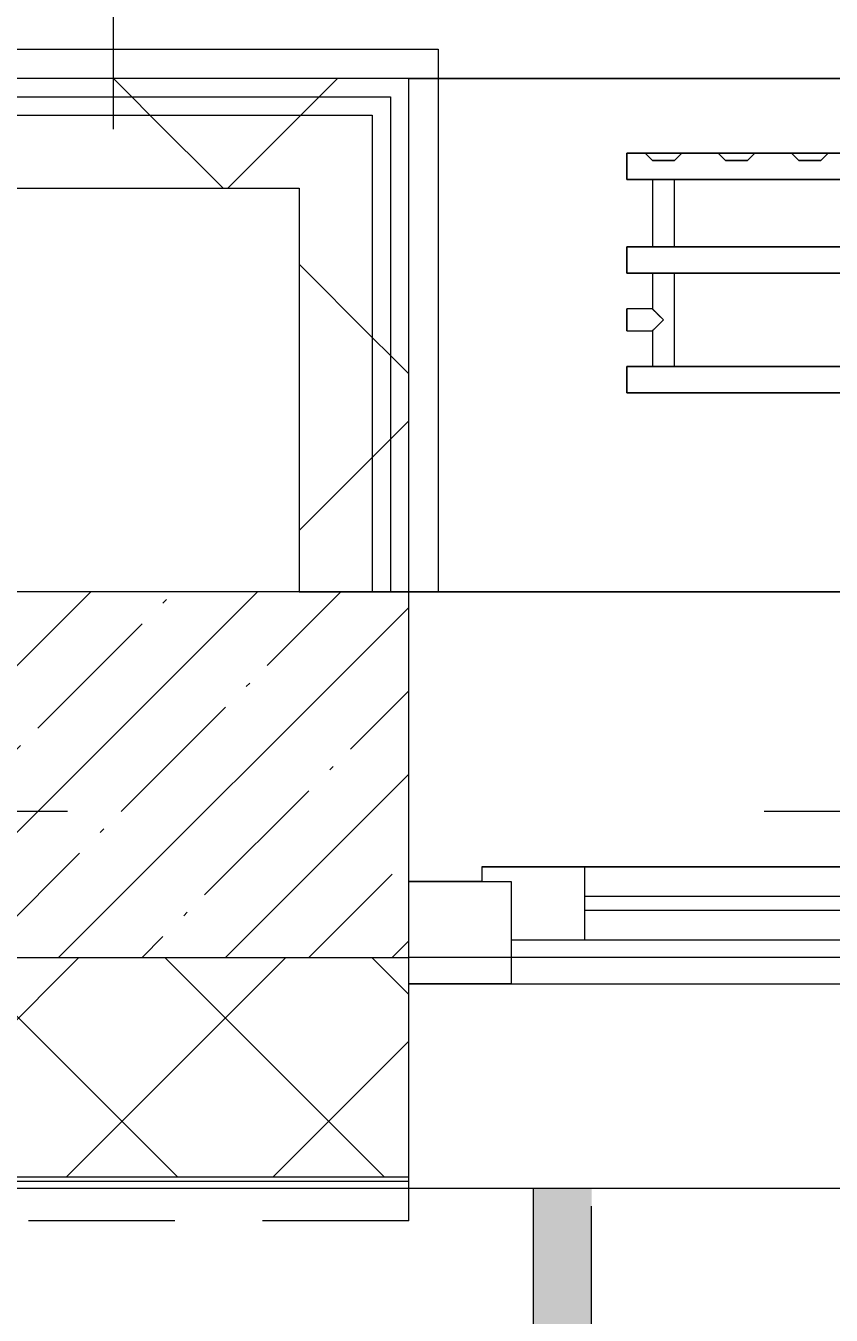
# Model space of a CAD drawing. Header units: millimetres. Extents: x 81037 to 284518, y -8553 to 29000.
# Drawn here: x 107768 to 108319, y -345 to 537 of the extents above; entities that cross this region are included whole.
import ezdxf

# ---------------------------------------------------------------- set-up
doc = ezdxf.new("R2010")
doc.units = ezdxf.units.MM
doc.linetypes.add('200_ШТРИХ__ш1_п0_6_', pattern=[160, 100, -60])
doc.linetypes.add('Осевая', pattern=[3175, 634.9999999999999, -476.25, 1587.5, -476.25])
for name, color, linetype, lineweight in [('A-ANNO-DIMS', 7, 'Continuous', 9), ('A-ANNO-DIMS-100', 7, 'Continuous', 9), ('A-DETL-MBND-1', 7, '200_ШТРИХ__ш1_п0_6_', 9), ('A-GLAZ', 7, 'Continuous', 9), ('A-WALL', 7, 'Continuous', 9), ('A-WALL-1', 7, 'Continuous', 13), ('A-WALL-IDEN', 7, 'Continuous', 9), ('I-WALL', 7, 'Continuous', 9), ('S-COLS', 7, 'Continuous', 9), ('Оси-2', 7, 'Осевая', 9)]:
    doc.layers.add(name, color=color, linetype=linetype, lineweight=lineweight)
for name, color, linetype, lineweight, true_color in [('A-FLOR-1', 7, 'Continuous', 9, 0xaaaaaa), ('A-WALL-2', 7, 'Continuous', 13, 0x008040), ('I-WALL-2', 7, 'Continuous', 9, 0x008040), ('M-EQPM-1', 7, 'Continuous', 9, 0xaaaaaa)]:
    doc.layers.add(name, color=color, linetype=linetype, lineweight=lineweight, true_color=true_color)
doc.styles.add('ISOCPEUR_1', font='isocpeur.ttf', dxfattribs={"width": 0.9, "height": 200})
doc.dimstyles.new('ISO-2_0_0_9К_Средний_округл2_1', dxfattribs={"dimscale": 304.8, "dimtxt": 199.196235162063, "dimasz": 0.4921259842519685, "dimexe": 0.3937007874015748, "dimexo": 0, "dimgap": 0, "dimtad": 1, "dimdec": 0, "dimrnd": 10, "dimzin": 0, "dimdsep": 46, "dimtxsty": 'ISOCPEUR_1', "dimblk1": 'OBLIQUE', "dimblk2": 'OBLIQUE', "dimsah": 1, "dimcen": 0.09, "dimdle": 0.3937007874015748, "dimazin": 0, "dimtfac": 1, "dimtdec": 4, "dimtix": 1, "dimtmove": 1, "dimatfit": 3, "dimfxl": 1, "dimtvp": 1, "dimtolj": 1, "dimtzin": 0, "dimarcsym": 2})
pattern_1 = [(45, (0, 0), (-141.4213562373095, 141.4213562373095), []), (135, (0, 0), (-141.4213562373095, -141.4213562373095), [])]

# ---------------------------------------------------------------- blocks, each defined once
blk = doc.blocks.new('120_Окно_СКБ_1Ст - 120_Окно_СКБ_1Ст 900х2500_h_ с форточкой-22876038-План монтажа стен и перегородок 2 этажа в осях 23_33')
at = {"layer": 'A-GLAZ'}
for p, q in [((449.999999999992, -56.99999999995914), (-450.0000000000076, -56.99999999995769)), ((380.000000000048, -126.9999999999693), (380.000000000048, -56.99999999995916)), ((380.000000000048, -56.99999999995916), (449.9999999999924, -56.99999999995929)), ((449.9999999999924, -56.99999999995929), (449.9999999999924, -126.9999999999694)), ((379.999999999989, -86.99999999996878), (-380.0000000000107, -86.99999999996635)), ((329.9999999999974, -136.9999999999717), (329.9999999999976, -86.99999999996864)), ((379.9999999999889, -126.9999999999713), (379.999999999989, -86.99999999996878)), ((-330.0000000000065, -106.9999999999643), (329.9999999999974, -106.9999999999664)), ((329.9999999999974, -116.9999999999664), (-330.0000000000065, -116.9999999999643)), ((449.9999999999924, -126.9999999999694), (380.000000000048, -126.9999999999693)), ((399.999999999997, -126.9999999999714), (379.9999999999889, -126.9999999999713)), ((399.9999999999977, -126.9999999999692), (449.999999999992, -126.9999999999693)), ((399.999999999997, -136.9999999999719), (399.999999999997, -126.9999999999714)), ((-400.000000000007, -136.9999999999693), (399.999999999997, -136.9999999999719)), ((399.999999999997, -136.9999999999719), (-400.000000000007, -136.9999999999693))]:
    blk.add_line(p, q, dxfattribs=at)
blk = doc.blocks.new('110_Дверь_СКБ_2Ст_Наружная - ДН-5_л__ Двухстворчатая 1350 х3800 _h_ в свету с верхним остеклением-21877029-План монтажа стен и перегородок 2 этажа в осях 23_33')
at = {"layer": 'A-DETL-MBND-1'}
blk.add_hatch(color=256, dxfattribs=at).paths.add_polyline_path([(619.4999999998938, 1010.000000001936), (619.4999999998895, 257.9999999999413), (659.499999999889, 257.9999999999413), (659.4999999998934, 1010.000000001945)])
for p, q in [((619.5000000000194, 1010.000000001936), (619.5000000000158, 257.9999999998851)), ((659.5000000000159, 257.9999999998847), (659.5000000000196, 1010.000000001935))]:
    blk.add_line(p, q, dxfattribs=at)
blk.add_arc((659.5000000000182, 50.00000000193649), 959.9999999999995, 89.99999999999993, 167.4642279845049, dxfattribs=at)
blk = doc.blocks.new('radiator_prado_classic_z_tip_30_po exemplyaru - Classic Z Тип 30-300-V31-План монтажа стен и перегородок 2 этажа в осях 23_33')
at = {"layer": 'M-EQPM-1'}
for p, q in [((-1.353583911622991e-13, 228), (-1.353583911622991e-13, 210)), ((699.9999999999984, 228), (-1.353583911622991e-13, 228)), ((-1.353583911622991e-13, 210), (-1.353583911622991e-13, 228)), ((-1.353583911622991e-13, 228), (12.50000000001118, 228)), ((12.50000000001118, 228), (37.49999999998723, 228)), ((37.49999999998769, 228), (12.49999999998769, 228)), ((12.49999999998769, 228), (37.49999999998769, 228)), ((12.50000000001238, 227.9999999999982), (17.50000000001238, 222.9999999999981)), ((12.49999999998769, 227.9999999999982), (17.50000000001239, 222.9999999999981)), ((32.50000000001238, 222.9999999999981), (17.50000000001238, 222.9999999999981)), ((17.50000000001238, 222.9999999999981), (32.50000000001238, 222.9999999999981)), ((32.50000000001238, 222.9999999999981), (37.50000000001238, 227.9999999999982)), ((37.49999999998769, 227.9999999999982), (32.50000000001238, 222.9999999999981)), ((37.49999999998723, 228), (62.50000000000987, 228)), ((62.50000000000987, 228), (87.49999999998592, 228)), ((87.4999999999877, 228), (62.49999999998769, 228)), ((62.49999999998769, 228), (87.4999999999877, 228)), ((62.50000000001239, 227.9999999999982), (67.50000000001239, 222.9999999999981)), ((62.49999999998769, 227.9999999999982), (67.50000000001239, 222.9999999999981)), ((82.50000000001239, 222.9999999999981), (67.50000000001239, 222.9999999999981)), ((67.50000000001239, 222.9999999999981), (82.50000000001239, 222.9999999999981)), ((82.50000000001239, 222.9999999999981), (87.50000000001239, 227.9999999999982)), ((87.4999999999877, 227.9999999999982), (82.50000000001239, 222.9999999999981)), ((87.49999999998592, 228), (112.5000000000128, 228)), ((112.5000000000128, 228), (137.4999999999846, 228)), ((137.4999999999877, 228), (112.4999999999877, 228)), ((112.4999999999877, 228), (137.4999999999877, 228)), ((112.5000000000124, 227.9999999999982), (117.5000000000124, 222.9999999999981)), ((112.4999999999877, 227.9999999999982), (117.5000000000124, 222.9999999999981)), ((132.5000000000124, 222.9999999999981), (117.5000000000124, 222.9999999999981)), ((117.5000000000124, 222.9999999999981), (132.5000000000124, 222.9999999999981)), ((132.5000000000124, 222.9999999999981), (137.5000000000124, 227.9999999999982)), ((137.4999999999877, 227.9999999999982), (132.5000000000124, 222.9999999999981)), ((137.4999999999846, 228), (162.5000000000115, 228)), ((-1.353583911622991e-13, 210), (699.9999999999984, 210)), ((17.49999999999873, 210), (-1.353583911622991e-13, 210)), ((17.50000000012597, 209.9999999999999), (17.50000000012597, 164.000000000006)), ((17.50000000012597, 209.9999999999999), (17.50000000012597, 164.000000000006)), ((32.49999999999969, 210), (17.49999999999972, 210)), ((17.49999999999972, 210), (32.49999999999969, 210)), ((17.75555630283277, 210), (17.50000000000075, 210)), ((17.50000000000075, 210), (32.50000000000073, 210.0000000000001)), ((32.50000000000073, 210.0000000000001), (17.75555630283277, 210)), ((31.49519052838034, 210), (18.50480947161384, 210)), ((32.50000000012689, 164.000000000006), (32.50000000012689, 209.9999999999999)), ((32.50000000012689, 164.000000000006), (32.50000000012689, 209.9999999999999)), ((667.4999999999901, 210), (32.49999999999979, 210)), ((700.0000000000052, 164.000000000022), (3.790034952544374e-12, 164.0000000000131)), ((3.790034952544368e-12, 164.0000000000131), (2.980768341629401e-12, 146.0000000000005)), ((2.980768341629401e-12, 146.0000000000005), (3.790034952544368e-12, 164.0000000000131)), ((3.790034952544368e-12, 164.0000000000131), (17.49999999999853, 164.0000000000134)), ((32.49999999999984, 164.0000000000136), (17.49999999999986, 164.0000000000135)), ((17.49999999999986, 164.0000000000134), (32.49999999999984, 164.0000000000134)), ((32.50000000000087, 164.0000000000136), (17.5000000000009, 164.0000000000135)), ((17.5000000000009, 164.0000000000134), (32.50000000000087, 164.0000000000134)), ((18.50480947161791, 164.0000000000134), (31.49519052838009, 164.0000000000136)), ((32.49999999999947, 164.0000000000136), (667.4999999999925, 164.0000000000216)), ((3.011724203361148e-12, 146.0000000000005), (700.0000000000055, 146.000000000022)), ((17.50000000000184, 146.000000000001), (2.97788460557058e-12, 146.0000000000005)), ((17.50000000012597, 145.9999999999928), (17.50000000012597, 121.5005832578159)), ((17.50000000012597, 145.9999999999928), (17.50000000012597, 121.4999999999854)), ((17.49999999999992, 146.0000000000011), (17.75555630283193, 146.0000000000011)), ((30.30330085889904, 146.0000000000015), (17.49999999999992, 146.0000000000014)), ((17.50000000000096, 146.0000000000011), (17.75555630283269, 146.0000000000011)), ((32.50000000000094, 146.0000000000015), (17.50000000000096, 146.0000000000014)), ((17.75555630283193, 146.0000000000011), (21.24999999999996, 146.0000000000011)), ((17.75555630283269, 146.0000000000011), (19.69669914110127, 146.0000000000011)), ((31.49519052838765, 146.0000000000014), (18.50480947162128, 146.0000000000011)), ((19.69669914110127, 146.0000000000011), (32.50000000000094, 146.0000000000011)), ((21.24999999999996, 146.0000000000011), (23.05885716172661, 146.0000000000011)), ((23.05885716173105, 146.0000000000011), (28.74999999999991, 146.0000000000011)), ((28.74999999999991, 146.0000000000011), (30.30330085889901, 146.0000000000011)), ((30.30330085889901, 146.0000000000011), (31.49519052838319, 146.0000000000011)), ((32.24444369716792, 146.0000000000015), (30.30330085889904, 146.0000000000015)), ((31.49519052838319, 146.0000000000011), (32.49999999999989, 146.0000000000011)), ((32.49999999999989, 146.0000000000015), (32.24444369716792, 146.0000000000015)), ((32.50000000012689, 82.00000000000735), (32.50000000012689, 145.9999999999928)), ((32.50000000012689, 82.00000000000735), (32.50000000012689, 145.9999999999928)), ((667.499999999993, 146.000000000021), (32.50000000000276, 146.0000000000015)), ((17.50000000012597, 121.5005832578159), (1.256125869986136e-10, 121.5005832578159)), ((17.50000000012597, 121.4999999999854), (1.256125869986136e-10, 121.4999999999854)), ((-1.015187933717312e-13, 121.4999999999899), (-1.015187933717312e-13, 121.2444436971579)), ((-1.015187933717312e-13, 106.4999999999899), (-1.015187933717312e-13, 121.4999999999899)), ((-1.165582281078768e-14, 121.2450269549899), (-1.505095038923698e-14, 120.4957737862051)), ((9.059763036548116e-15, 120.4957737862051), (8.248008404167683e-16, 121.2450269549898)), ((8.248008404167683e-16, 121.2450269549898), (-1.165582281078768e-14, 121.2450269549899)), ((-1.015187933717312e-13, 121.2444436971579), (-1.015187933717312e-13, 106.7555563028219)), ((-1.505207352085137e-14, 120.4952933092046), (-1.619491011567433e-14, 119.303884116721)), ((1.790278780956202e-14, 119.3038841167209), (9.06398983100596e-15, 120.4952933092045)), ((-1.619490212485068e-14, 119.3033627524892), (-1.500974302522585e-14, 117.7505832578219)), ((2.675123763496699e-14, 117.7505832578218), (1.790614759449523e-14, 119.3033627524891)), ((-1.500898969455209e-14, 117.7500349462538), (-1.15762162965244e-14, 115.9417260960908)), ((3.50021052799164e-14, 115.9417260960907), (2.675402614758332e-14, 117.7500349462537)), ((-1.157486653355073e-14, 115.9411562188293), (-6.128319101959813e-15, 114.0005832578219)), ((4.209310774961041e-14, 114.0005832578218), (3.50044366648012e-14, 115.9411562188293)), ((-6.126413545096554e-15, 113.9999932836849), (9.626833677345343e-16, 112.0594404195529)), ((4.754100494417506e-14, 112.0594404195529), (4.209501315727868e-14, 113.9999932836849)), ((9.651853690405166e-16, 112.0588288792836), (9.213551012683942e-15, 110.2505832578218)), ((5.097453167287652e-14, 110.2505832578218), (4.754245321480463e-14, 112.0588288792837)), ((9.216798383155967e-15, 110.2499447691564), (1.80620008380889e-14, 108.6972823989227)), ((5.215969876332502e-14, 108.6972823989227), (5.09754086487196e-14, 110.2499447691564)), ((1.80663793939652e-14, 108.6966030207347), (3.51399878072341e-14, 106.7561395606538)), ((4.762061145843847e-14, 106.7561395606538), (5.21597086814783e-14, 108.6966030207347)), ((3.51399878072341e-14, 106.7561395606538), (4.762061145843847e-14, 106.7561395606538)), ((-1.015187933717312e-13, 106.7555563028219), (-1.015187933717312e-13, 106.4999999999899)), ((1.256125869986136e-10, 106.5005832578193), (17.50000000012597, 106.5005832578193)), ((1.256125869986136e-10, 106.4999999999888), (17.50000000012597, 106.4999999999888)), ((17.50000000012597, 106.4999999999888), (17.50000000012597, 82.00000000000735)), ((17.50000000012597, 106.4999999999888), (17.50000000012597, 82.00000000000735)), ((700.0000000000063, 82.00000000002015), (5.008260473005066e-12, 82.00000000001127)), ((4.974420875214485e-12, 82.00000000001127), (3.113242996732872e-12, 64.00000000000118)), ((3.113242996732872e-12, 64.00000000000118), (4.974420875214485e-12, 82.00000000001127)), ((4.974420875214485e-12, 82.00000000001127), (17.49999999999961, 82.0000000000115)), ((18.50480947161689, 82.00000000001167), (17.50000000000013, 82.00000000001167)), ((17.50000000000013, 82.0000000000115), (32.5000000000001, 82.00000000001153)), ((30.30330085890018, 82.0000000000117), (17.50000000000117, 82.00000000001167)), ((17.50000000000117, 82.0000000000115), (32.50000000000114, 82.00000000001153)), ((32.5000000000001, 82.0000000000117), (18.50480947161689, 82.00000000001167)), ((18.50480947161898, 82.00000000001151), (31.49519052838532, 82.00000000001168)), ((32.50000000000114, 82.0000000000117), (30.30330085890018, 82.0000000000117)), ((32.50000000000045, 82.00000000001168), (667.4999999999895, 82.00000000001975)), ((700.0000000000066, 64.00000000002014), (3.113242996732879e-12, 64.00000000000118)), ((3.147082594523447e-12, 64.00000000000118), (700.0000000000066, 64.00000000002014))]:
    blk.add_line(p, q, dxfattribs=at)
for points, knots in [([(17.77205081869683, 121.2285324391265), (17.72826486787363, 121.2710248955809), (17.65050420164443, 121.3447312140483), (17.53627309010234, 121.4551101151464), (17.50000000000001, 121.4939586576112), (17.5, 121.5005832578219)], [0.8571428571428571, 0.8571428571428571, 0.8571428571428571, 0.8571428571428571, 0.8928571428571428, 0.9285714285714286, 1, 1, 1, 1]), ([(17.5, 121.5005832578219), (17.5, 121.4939586576107), (17.53627309007833, 121.4551101150913), (17.65050420168423, 121.3447312141364), (17.72826486778548, 121.2710248953802), (17.77205081869653, 121.2285324391239)], [0, 0, 0, 0, 0.07142857142857142, 0.1071428571428571, 0.1428571428571428, 0.1428571428571428, 0.1428571428571428, 0.1428571428571428]), ([(17.50000000000106, 121.4999999999899), (17.50658097928923, 121.4999999999899), (17.5453760843743, 121.4637652164658), (17.65570946138118, 121.3496068684174), (17.72939927606535, 121.2718840036026), (17.77188736218082, 121.2281126378097)], [0, 0, 0, 0, 0.07142857142857142, 0.1071428571428571, 0.1428571428571428, 0.1428571428571428, 0.1428571428571428, 0.1428571428571428]), ([(24.9999999999999, 113.9999999999899), (24.51541249253727, 114.4782986486682), (23.55707092301159, 115.4460364178309), (22.37279159292094, 116.6265242932501), (21.57212273971107, 117.4283254406797), (21.12288706587754, 117.8746504523234), (20.79508006356577, 118.2050909946681), (20.47327855672272, 118.5284996921006), (20.15633101619279, 118.8427417028033), (19.8486439702256, 119.1481414199419), (19.55565359229983, 119.4445139697728), (19.2731194175725, 119.7294249439239), (18.99902580725015, 120.0001204132624), (18.74045144188015, 120.2557385648052), (18.50548347321374, 120.4945058166197), (18.2890808488459, 120.7147719850865), (18.08758178440345, 120.9133014856545), (17.91063797935492, 121.0869786742262), (17.76624418306574, 121.2330225710437), (17.65570946147196, 121.3496068684574), (17.5453760843206, 121.4637652164419), (17.50658097928937, 121.4999999999899), (17.50000000000106, 121.4999999999899)], [0, 0, 0, 0, 0.1428571428571428, 0.2857142857142857, 0.3571428571428571, 0.3928571428571428, 0.4285714285714285, 0.4642857142857143, 0.5, 0.5357142857142857, 0.5714285714285714, 0.6071428571428571, 0.6428571428571428, 0.6785714285714286, 0.7142857142857143, 0.75, 0.7857142857142857, 0.8214285714285714, 0.8571428571428571, 0.8928571428571428, 0.9285714285714286, 1, 1, 1, 1]), ([(17.77188736218082, 121.2281126378097), (17.81437544829628, 121.1843412720167), (17.91063797807397, 121.0869786736597), (18.08758178917951, 120.9133014877681), (18.28908083101563, 120.7147719771976), (18.50548353975083, 120.4945058460601), (18.7404511935532, 120.25573845493), (18.99902673401115, 120.00012082332), (19.27311595884498, 119.729423413565), (19.55566650043763, 119.4445196811467), (19.84859579638964, 119.1481201047998), (20.25914913905094, 118.7410549677218), (20.68606602449563, 118.3153506532451), (21.12284011079321, 117.8746296764332), (21.57214950849237, 117.4283372848751), (22.37277228428551, 116.626515749891), (23.08335568030673, 115.9182300146534), (23.5598004493667, 115.4401995506164)], [0.1428571428571428, 0.1428571428571428, 0.1428571428571428, 0.1428571428571428, 0.1785714285714285, 0.2142857142857143, 0.25, 0.2857142857142857, 0.3214285714285714, 0.3571428571428571, 0.3928571428571428, 0.4285714285714285, 0.4642857142857143, 0.5, 0.5714285714285714, 0.6071428571428571, 0.6428571428571428, 0.7142857142857143, 0.8571428571428571, 0.8571428571428571, 0.8571428571428571, 0.8571428571428571]), ([(19.55764911841529, 119.4429341394017), (19.65454255198602, 119.3470123817816), (19.85215653317013, 119.1517118179518), (20.25924924868059, 118.7411293630746), (20.57853686795809, 118.4209319448926), (20.79639039580881, 118.2041928620055)], [0.4285714285714285, 0.4285714285714285, 0.4285714285714285, 0.4285714285714285, 0.4642857142857143, 0.5, 0.5714285714285714, 0.5714285714285714, 0.5714285714285714, 0.5714285714285714]), ([(22.14691847804612, 116.8536647797883), (21.91552488274433, 117.0850959532892), (21.57193238071301, 117.4282047920819), (21.12564743089362, 117.8774002217724), (20.90536326221633, 118.0959273064166), (20.79639039581495, 118.2041928620146)], [0.2857142857142857, 0.2857142857142857, 0.2857142857142857, 0.2857142857142857, 0.3571428571428571, 0.3928571428571428, 0.4285714285714285, 0.4285714285714285, 0.4285714285714285, 0.4285714285714285]), ([(20.79639039580881, 118.2041928620055), (20.90531715973417, 118.0958233205619), (21.12566824508442, 117.8774471689586), (21.5719205146665, 117.4281780277817), (21.9155217703316, 117.0850889331362), (22.14691847803473, 116.8536647797748)], [0.5714285714285714, 0.5714285714285714, 0.5714285714285714, 0.5714285714285714, 0.6071428571428571, 0.6428571428571428, 0.7142857142857143, 0.7142857142857143, 0.7142857142857143, 0.7142857142857143]), ([(17.5000000000011, 106.4999999999899), (17.50658097928943, 106.4999999999899), (17.54537608437472, 106.5362347835138), (17.65570946138186, 106.6503931315623), (17.7662441834083, 106.7669774287845), (17.91063797807501, 106.9130213263199), (18.0875817891807, 107.0866985122115), (18.28908083101698, 107.285228022782), (18.50548353975234, 107.5054941539193), (18.74045119355485, 107.7442615450494), (18.99902673401292, 107.9998791766592), (19.27311595884689, 108.270576586414), (19.55566650043968, 108.5554803188321), (19.84859579639184, 108.8518798951789), (20.25914913905332, 109.2589450322567), (20.68606602449833, 109.6846493467329), (21.12284011079622, 110.1253703235444), (21.57214950849572, 110.5716627151022), (22.3727722842894, 111.3734842500854), (23.55707794433214, 112.5539604754741), (24.51541249253727, 113.5217013513115), (24.9999999999999, 113.9999999999899)], [0, 0, 0, 0, 0.07142857142857142, 0.1071428571428571, 0.1428571428571428, 0.1785714285714285, 0.2142857142857143, 0.25, 0.2857142857142857, 0.3214285714285714, 0.3571428571428571, 0.3928571428571428, 0.4285714285714285, 0.4642857142857143, 0.5, 0.5714285714285714, 0.6071428571428571, 0.6428571428571428, 0.7142857142857143, 0.8571428571428571, 1, 1, 1, 1]), ([(17.50000000000005, 106.5005832578219), (17.50000000000005, 106.5072078580326), (17.53627309007842, 106.5460564005515), (17.65050420168443, 106.6564353015054), (17.72826486778577, 106.7301416202612), (17.77205081869687, 106.7726340765173)], [0, 0, 0, 0, 0.07142857142857142, 0.1071428571428571, 0.1428571428571428, 0.1428571428571428, 0.1428571428571428, 0.1428571428571428]), ([(17.77205081869658, 106.7726340765199), (17.72826486787343, 106.7301416200652), (17.65050420164432, 106.6564353015974), (17.53627309010238, 106.5460564004985), (17.50000000000004, 106.507207858033), (17.50000000000005, 106.5005832578219)], [0.8571428571428571, 0.8571428571428571, 0.8571428571428571, 0.8571428571428571, 0.8928571428571428, 0.9285714285714286, 1, 1, 1, 1]), ([(17.77188736218088, 106.7718873621701), (17.72939927586711, 106.7281159964649), (17.65570946147138, 106.6503931315225), (17.54537608432026, 106.5362347835378), (17.50658097928929, 106.4999999999899), (17.5000000000011, 106.4999999999899)], [0.8571428571428571, 0.8571428571428571, 0.8571428571428571, 0.8571428571428571, 0.8928571428571428, 0.9285714285714286, 1, 1, 1, 1]), ([(22.14672684227151, 111.146726842264), (21.91526653394037, 110.915303622487), (21.57212273970776, 110.5716745593026), (21.12288706587456, 110.1253495476585), (20.79508006356302, 109.7949090053136), (20.47327855672022, 109.4715003078807), (20.15633101619048, 109.1572582971776), (19.84864397022345, 108.851858580039), (19.55565359229785, 108.5554860302079), (19.27311941757069, 108.2705750560565), (18.99902580724848, 107.999879586718), (18.74045144187862, 107.7442614351751), (18.50548347321234, 107.5054941833605), (18.28908084884465, 107.2852280148936), (18.08758178440236, 107.0866985143254), (17.91063797935398, 106.9130213257537), (17.81437544849465, 106.8156587278753), (17.77188736218088, 106.7718873621701)], [0.2857142857142857, 0.2857142857142857, 0.2857142857142857, 0.2857142857142857, 0.3571428571428571, 0.3928571428571428, 0.4285714285714285, 0.4642857142857143, 0.5, 0.5357142857142857, 0.5714285714285714, 0.6071428571428571, 0.6428571428571428, 0.6785714285714286, 0.7142857142857143, 0.75, 0.7857142857142857, 0.8214285714285714, 0.8571428571428571, 0.8571428571428571, 0.8571428571428571, 0.8571428571428571]), ([(17.77205081869687, 106.7726340765173), (17.81583676960797, 106.8151265327734), (17.91321990715103, 106.9113900390422), (18.08688464574743, 107.0883146555906), (18.28537740670704, 107.2897937230739), (18.50561765108908, 107.5061925473217), (18.74440042247478, 107.7411840680911), (19.0000521367527, 107.9997953474844), (19.27079593174844, 108.2739241519653), (19.55573556139717, 108.5565038519407), (19.85215653317395, 108.8494546976848), (20.25924924868529, 109.2600371525615), (20.57853686796363, 109.5802345707426), (20.79639039581497, 109.7969736536292)], [0.1428571428571428, 0.1428571428571428, 0.1428571428571428, 0.1428571428571428, 0.1785714285714285, 0.2142857142857143, 0.25, 0.2857142857142857, 0.3214285714285714, 0.3571428571428571, 0.3928571428571428, 0.4285714285714285, 0.4642857142857143, 0.5, 0.5714285714285714, 0.5714285714285714, 0.5714285714285714, 0.5714285714285714]), ([(20.79639039581497, 109.7969736536292), (20.90531715974064, 109.9053431950725), (21.12566824509153, 110.1237193466754), (21.57192051467499, 110.5729884878512), (21.91552177034095, 110.9160775824961), (22.14691847804616, 111.1475017358556)], [0.5714285714285714, 0.5714285714285714, 0.5714285714285714, 0.5714285714285714, 0.6071428571428571, 0.6428571428571428, 0.7142857142857143, 0.7142857142857143, 0.7142857142857143, 0.7142857142857143]), ([(22.14691847803472, 111.1475017358691), (21.91552488273502, 110.9160705623663), (21.57193238070458, 110.5729617235729), (21.12564743088656, 110.1237662938812), (20.90536326220991, 109.9052392092365), (20.79639039580885, 109.7969736536383)], [0.2857142857142857, 0.2857142857142857, 0.2857142857142857, 0.2857142857142857, 0.3571428571428571, 0.3928571428571428, 0.4285714285714285, 0.4285714285714285, 0.4285714285714285, 0.4285714285714285])]:
    blk.add_open_spline(points, degree=3, knots=knots, dxfattribs=at)
for points in [[(20.79639039581495, 118.2041928620146), (20.68741752941357, 118.3124584176125), (20.47181023248535, 118.5269935553601), (20.15755576568174, 118.8439547338045), (19.85213517872874, 119.1516636522152), (19.55574128330347, 119.4446755696753), (19.27079439856821, 119.7272389055337), (19.00005254756706, 120.0013720947666), (18.74440031239736, 120.259982199269), (18.5056176805842, 120.4949740348496), (18.2853773988038, 120.7113727747439), (18.08688464786502, 120.9128518648296), (17.91321990658362, 121.0897764753218), (17.81583676952003, 121.1860399826721), (17.77205081869683, 121.2285324391265)], [(17.77205081869653, 121.2285324391239), (17.81583676960758, 121.1860399828676), (17.91321990715052, 121.0897764765985), (18.08688464574669, 120.9128518600496), (18.28537740670602, 120.7113727925658), (18.43220423629383, 120.5671069097336), (18.508708072255, 120.4918751855639)], [(18.508708072255, 120.4918751855639), (18.58521190821616, 120.4166434613942), (18.74440042247303, 120.2599824475476), (19.00005213675054, 120.0013711681539), (19.27079593174578, 119.7272423636725), (19.46075568484457, 119.5388558970218), (19.55764911841529, 119.4429341394017)], [(23.55981298372598, 115.4407702741223), (23.08182056837692, 115.9171722952287), (22.6097056686497, 116.3908024327866), (22.14691847804612, 116.8536647797883)], [(22.14691847803473, 116.8536647797748), (22.60971189344101, 116.3908164730521), (23.08182212455291, 115.917175805272), (23.5598129837003, 115.4407702740953)], [(23.5598004493667, 115.4401995506164), (24.03624521842669, 114.9621690865793), (24.5154124925325, 114.4782986486636), (24.9999999999999, 113.9999999999899)], [(24.99999999999986, 114.0005832578219), (24.52167533004594, 114.4851943483611), (24.03780539907504, 114.964368253016), (23.55981298372598, 115.4407702741223)], [(23.5598129837003, 115.4407702740953), (24.03780384284769, 114.9643647429186), (24.52167533003056, 114.4851943483454), (24.99999999999986, 114.0005832578219)], [(20.79639039580885, 109.7969736536383), (20.6874175294078, 109.6887080980401), (20.47181023248021, 109.4741729602918), (20.15755576567733, 109.1572117818469), (19.85213517872501, 108.8495028634356), (19.55574128330033, 108.5564909459751), (19.27079439856563, 108.273927610116), (19.00005254756497, 107.9997944208828), (18.7444003123957, 107.7411843163799), (18.50561768058292, 107.5061924807988), (18.28537739880286, 107.289793740904), (18.08688464786438, 107.0883146508177), (17.91321990658321, 106.9113900403251), (17.81583676951972, 106.8151265329745), (17.77205081869658, 106.7726340765199)], [(24.9999999999999, 113.9999999999899), (24.51541249253251, 113.5217013513162), (23.55707092300027, 112.5539635821596), (22.60964745893379, 111.6095732818182), (22.14672684227151, 111.146726842264)], [(22.14691847804616, 111.1475017358556), (22.60971189345659, 111.6103500425744), (23.08182212457864, 112.0839907103445), (23.55981298372597, 112.5603962415216)], [(23.55981298370031, 112.5603962415484), (23.0818205683512, 112.0839942204425), (22.60970566863414, 111.6103640828747), (22.14691847803472, 111.1475017358691)], [(23.55981298372597, 112.5603962415216), (24.03780384287331, 113.0368017726987), (24.52167533004594, 113.5159721672827), (24.99999999999986, 114.0005832578219)], [(24.99999999999987, 114.0005832578219), (24.52167533003056, 113.5159721672984), (24.03780539904941, 113.0367982626544), (23.55981298370031, 112.5603962415484)]]:
    blk.add_open_spline(points, degree=3, dxfattribs=at)
blk = doc.blocks.new('DIMBLOCK30-План монтажа стен и перегородок 2 этажа в осях 23_33')
at = {"layer": 'A-ANNO-DIMS-100'}
for p, q in [((108625.1378616738, 984.3193794405419), (108625.1378616738, 505.0803932666142)), ((108625.1378616738, 620.9999999980332), (108625.1378616738, 30.00000533523472)), ((108625.1378616738, 505.0803932666142), (108625.1378616738, 325.5000026666339)), ((108029.9999999998, 500.9999999980352), (108745.1378616738, 500.9999999980328)), ((108625.1378616738, 500.9999999980332), (108029.9999999998, 500.9999999980351)), ((108030.0000000007, 150.0000053352366), (108745.1378616738, 150.0000053352343)), ((108625.1378616738, 150.0000053352347), (108030.0000000007, 150.0000053352366))]:
    blk.add_line(p, q, dxfattribs=at)
at = {"layer": 'A-ANNO-DIMS-100', "lineweight": 20}
for p, q in [((108625.1378616738, 500.9999999980332), (108550.1378616738, 575.9999999980332)), ((108625.1378616738, 500.9999999980332), (108700.1378616738, 425.9999999980331)), ((108625.1378616738, 150.0000053352347), (108550.1378616738, 225.0000053352347)), ((108625.1378616738, 150.0000053352347), (108700.1378616738, 75.00000533523463))]:
    blk.add_line(p, q, dxfattribs=at)
at = {"layer": 'A-ANNO-DIMS-100', "color": 0, "insert": (108363.8467123931, 605.0803932666142), "char_height": 200, "width": 455.0867834087132, "attachment_point": 1, "rotation": 90, "line_spacing_factor": 1.149209049011902, "style": 'ISOCPEUR_1'}
blk.add_mtext('350', dxfattribs=at)
blk = doc.blocks.new('_Oblique')
at = {"color": 0, "linetype": 'ByBlock', "lineweight": -2}
blk.add_line((-0.5, -0.5), (0.5, 0.5), dxfattribs=at)

msp = doc.modelspace()

# ---------------------------------------------------------------- hatches: boundary and pattern name
at = {"layer": 'A-WALL'}
h = msp.add_hatch(dxfattribs=at)
h.set_pattern_fill('FP_1', color=256, style=0, pattern_type=2)
h.set_pattern_definition([(45, (0, 0), (-70.71067811865476, 70.71067811865476), []), (135, (0, 0), (-70.71067811865476, -70.71067811865474), [])])
h.paths.add_polyline_path([(125080.0000000009, -249.9999946647088), (125080.0000000009, -99.99999466470824), (123730.0000390225, -99.99999466469959), (123730.0000390225, -249.9999946647001)])
h.paths.add_polyline_path([(122830.0000390225, -249.9999946647001), (122830.0000390225, -99.99999466469959), (122030.0000297698, -99.99999466469092), (122030.0000297698, -249.9999946646915)])
h.paths.add_polyline_path([(120229.9999999999, -249.9999946646915), (121130.0000297698, -249.9999946646915), (121130.0000297698, -99.99999466469092), (120229.9999999999, -99.99999466469092), (120229.9999999999, -126.0300784993581)])
h.paths.add_polyline_path([(119329.9999999999, -249.9999946646828), (119329.9999999999, -99.99999466468226), (117930.0000000009, -99.99999466468226), (117930.0000000009, -249.9999946646828)])
h.paths.add_polyline_path([(114580.0000000009, -249.9999946646785), (115630.0000000009, -249.9999946646785), (115630.0000000009, -99.99999466467793), (114580.0000000009, -99.99999466467793), (114580.0000000009, -126.0300784993581)])
h.paths.add_polyline_path([(113680.0000000009, -249.9999946646698), (113680.0000000009, -99.99999466466926), (112529.9999821184, -99.99999466466926), (112529.9999821184, -249.9999946646698)])
h.paths.add_polyline_path([(110229.9999821184, -249.9999946646612), (110229.9999821184, -99.9999946646606), (108929.9999999999, -99.99999466465194), (108929.9999999999, -249.9999946646525)])
h.paths.add_polyline_path([(108029.9999999999, -249.9999946646525), (108029.9999999999, -99.99999466465194), (107130.0000000008, -99.99999466465194), (107130.0000000008, -249.9999946646525)])
h.paths.add_polyline_path([(104830.0000000009, -249.9999946646438), (104830.0000000009, -99.99999466464327), (103779.9999702319, -99.99999466463461), (103779.9999702319, -249.9999946646352)])
h.paths.add_polyline_path([(102879.9999702319, -249.9999946646352), (102879.9999702319, -99.99999466463461), (100830.000035766, -99.99999466462594), (100830.000035766, -249.9999946646265)])
h.paths.add_polyline_path([(99930.00003576599, -249.9999946646265), (99930.00000000132, -99.99999466462594), (95680.00000000134, -99.99999466460862), (95680.00000000134, -249.9999946646092)])
h.paths.add_polyline_path([(94780.00000000134, -249.9999946646092), (94780.00000000134, -99.99999466460862), (93630.0000178826, -100.0000000019481), (93630.0000178826, -249.9999946646092)])
h.paths.add_polyline_path([(91930.00001788116, -249.9999946646005), (92730.00001788259, -249.9999946646005), (92730.00001788259, -99.99999466459995), (91930.00001788116, -99.99999466459995), (91930.00001788116, -126.0300784993581)])
h.paths.add_polyline_path([(91030.00001788118, -249.9999946646005), (91030.00001788116, -99.99999466459995), (89210.00000000134, -99.9999946645913), (89210.00000000134, -249.9999946645918), (89759.86082437259, -249.9999946645918)])
at = {"layer": 'I-WALL-2'}
h = msp.add_hatch(dxfattribs=at)
h.set_pattern_fill('FP_38', color=256, style=0, pattern_type=2)
h.set_pattern_definition(pattern_1)
h.paths.add_polyline_path([(108017.4999999999, 488.4999999980394), (108017.4999999998, 500.9999999980323), (107330.0000000001, 500.9999999980366), (107330.0000000001, 488.4999999980394), (108004.9999999999, 488.4999999980394)])
h = msp.add_hatch(dxfattribs=at)
h.set_pattern_fill('FP_38', color=256, style=0, pattern_type=2)
h.set_pattern_definition(pattern_1)
h.paths.add_polyline_path([(108017.5000000008, 149.9999999979734), (108030.0000000008, 149.9999999980081), (108029.9999999999, 500.9999999980323), (108017.4999999999, 500.9999999980323), (108017.5000000001, 395.6294505011952)])
h = msp.add_hatch(dxfattribs=at)
h.set_pattern_fill('FP_38', color=256, style=0, pattern_type=2)
h.set_pattern_definition(pattern_1)
h.paths.add_polyline_path([(107954.9999999999, 475.9999999980336), (108004.9999999999, 475.9999999980336), (108004.9999999999, 488.4999999980394), (107330.0000000001, 488.4999999980394), (107330.0000000001, 475.9999999980336), (107345.4877710088, 475.9999999980336)])
h = msp.add_hatch(dxfattribs=at)
h.set_pattern_fill('FP_38', color=256, style=0, pattern_type=2)
h.set_pattern_definition(pattern_1)
h.paths.add_polyline_path([(108005.0000000009, 149.9999999979388), (108017.5000000008, 149.9999999979734), (108017.4999999999, 488.4999999980394), (108004.9999999999, 488.4999999980394), (108005.0000000002, 395.6294505011952)])
h = msp.add_hatch(dxfattribs=at)
h.set_pattern_fill('FP_38', color=256, style=0, pattern_type=2)
h.set_pattern_definition(pattern_1)
h.paths.add_polyline_path([(107955.0000000001, 425.999999998032), (107954.9999999999, 475.9999999980336), (107330.0000000001, 475.9999999980336), (107330.0000000001, 425.9999999980406), (107345.4877710088, 425.9999999980406)])
h = msp.add_hatch(dxfattribs=at)
h.set_pattern_fill('FP_38', color=256, style=0, pattern_type=2)
h.set_pattern_definition(pattern_1)
h.paths.add_polyline_path([(107955.0000000008, 149.9999999978045), (108005.0000000009, 149.9999999979388), (108005, 475.9999999980336), (107954.9999999999, 475.9999999980336), (107955.0000000001, 425.999999998032)])
at = {"layer": 'S-COLS'}
h = msp.add_hatch(dxfattribs=at)
h.set_pattern_fill('FP_2', color=256, style=0, pattern_type=2)
h.set_pattern_definition([(45, (0, 0), (-57.02462636878913, 57.02462636878913), []), (45, (57.025, 0), (-57.02462636878913, 57.02462636878913), [100.806, -20.161, 3.353, -16.808])])
h.paths.add_polyline_path([(107130.0000000008, -99.99999466476889), (108030.0000000008, -99.99999466476022), (108030.0000000008, 150.0000053352393), (107130.0000000008, 150.0000053352393)])

# ---------------------------------------------------------------- linework, layer by layer
at = {"layer": 'A-DETL-MBND-1'}
for q in [(108029.9999403937, -257.9999946646523), (89180.00000000144, -279.999994664589)]:
    msp.add_line((108029.9999403937, -279.9999946646499), q, dxfattribs=at)
at = {"layer": 'A-FLOR-1'}
for p, q in [((107330, 520.9999999980364), (108049.9999999998, 520.9999999980342)), ((108049.9999999998, 520.9999999980342), (108049.9999999998, 150.0000053353497))]:
    msp.add_line(p, q, dxfattribs=at)
at = {"layer": 'A-WALL'}
for p, q in [((107130.0000000007, -99.99999466464695), (108030.0000000007, -99.99999466464986)), ((108029.9999999998, -257.9999946646499), (108029.9999999998, -99.99999466464988)), ((120229.9999999998, -257.9999946646893), (107130.0000000007, -257.999994664647))]:
    msp.add_line(p, q, dxfattribs=at)
at = {"layer": 'A-WALL-1'}
for p, q in [((107130.0000000007, -249.999994664647), (108029.9999999998, -249.9999946646499)), ((107130.0000000007, -252.999994664647), (108029.9999999998, -252.9999946646499))]:
    msp.add_line(p, q, dxfattribs=at)
at = {"layer": 'A-WALL-2'}
for p, q in [((107330, 488.4999999980373), (108017.4999999998, 488.4999999980351)), ((108017.4999999998, 488.499999998035), (108017.5000000007, 149.9999999979782)), ((107330, 475.9999999980373), (108004.9999999998, 475.9999999980352)), ((108004.9999999998, 475.9999999980352), (108005.0000000007, 149.9999999979432))]:
    msp.add_line(p, q, dxfattribs=at)
at = {"layer": 'A-WALL-IDEN'}
msp.add_line((107828.0654577074, 466.4361796968865), (107828.0654577074, 1899.144571463889), dxfattribs=at)
at = {"layer": 'I-WALL'}
for p, q in [((108030.0000000007, 150.0000053353502), (109669.9999403937, 150.0000053353448)), ((108929.9999999998, -99.99999466465276), (108030.0000000007, -99.99999466464986))]:
    msp.add_line(p, q, dxfattribs=at)
at = {"layer": 'I-WALL-2'}
for p, q in [((108029.9999999998, 500.9999999980349), (107330, 500.9999999980373)), ((108030.0000000007, 149.9999999980132), (108029.9999999998, 500.9999999980349)), ((107330, 425.9999999980373), (107955, 425.9999999980353)), ((107955, 425.9999999980353), (107955.0000000007, 149.9999999978032)), ((107955.0000000007, 149.9999999978032), (108030.0000000007, 149.9999999980132))]:
    msp.add_line(p, q, dxfattribs=at)
at = {"layer": 'S-COLS'}
for p, q in [((108030.0000000007, 150.0000053352366), (107130.0000000007, 150.0000053352359)), ((108030.0000000007, -99.99999466475549), (108030.0000000007, 150.0000053352366)), ((107130.0000000007, -99.9999946647634), (108030.0000000007, -99.99999466475549))]:
    msp.add_line(p, q, dxfattribs=at)
at = {"layer": 'Оси-2'}
msp.add_line((84936.71959556935, -2.930646141054324e-09), (122760.0000000007, -3.052831987733666e-09), dxfattribs=at)

# ---------------------------------------------------------------- block references
at = {"layer": 'A-DETL-MBND-1', "rotation": 180}
msp.add_blockref('110_Дверь_СКБ_2Ст_Наружная - ДН-5_л__ Двухстворчатая 1350 х3800 _h_ в свету с верхним остеклением-21877029-План монтажа стен и перегородок 2 этажа в осях 23_33', (108774.4999999999, 5.335233784008061e-06), dxfattribs=at)
at = {"layer": 'A-GLAZ', "rotation": 180}
msp.add_blockref('120_Окно_СКБ_1Ст - 120_Окно_СКБ_1Ст 900х2500_h_ с форточкой-22876038-План монтажа стен и перегородок 2 этажа в осях 23_33', (108479.9999999998, -174.9999946646514), dxfattribs=at)
at = {"layer": 'M-EQPM-1'}
msp.add_blockref('radiator_prado_classic_z_tip_30_po exemplyaru - Classic Z Тип 30-300-V31-План монтажа стен и перегородок 2 этажа в осях 23_33', (108179.1007337699, 222.000005335328), dxfattribs=at)

# ---------------------------------------------------------------- dimensions: what is measured, and where the dimension line sits
at = {"layer": 'A-ANNO-DIMS'}
dim = msp.add_linear_dim(base=(108625.1378616738, 150.0000053352367), p1=(108029.9999999998, 500.9999999980351), p2=(108030.0000000007, 150.0000053352366), angle=89.99999999999991, dimstyle='ISO-2_0_0_9К_Средний_округл2_1', override={"dimpost": '<>', "dimfxl": 350.9999946627985}, dxfattribs=at)
dim.commit()
dim.dimension.update_dxf_attribs({"geometry": 'DIMBLOCK30-План монтажа стен и перегородок 2 этажа в осях 23_33', "text_midpoint": (108497.1800457265, 832.6237849709709), "dimtype": 160, "text_rotation": 89.99999999999991})

doc.saveas('drawing.dxf')
